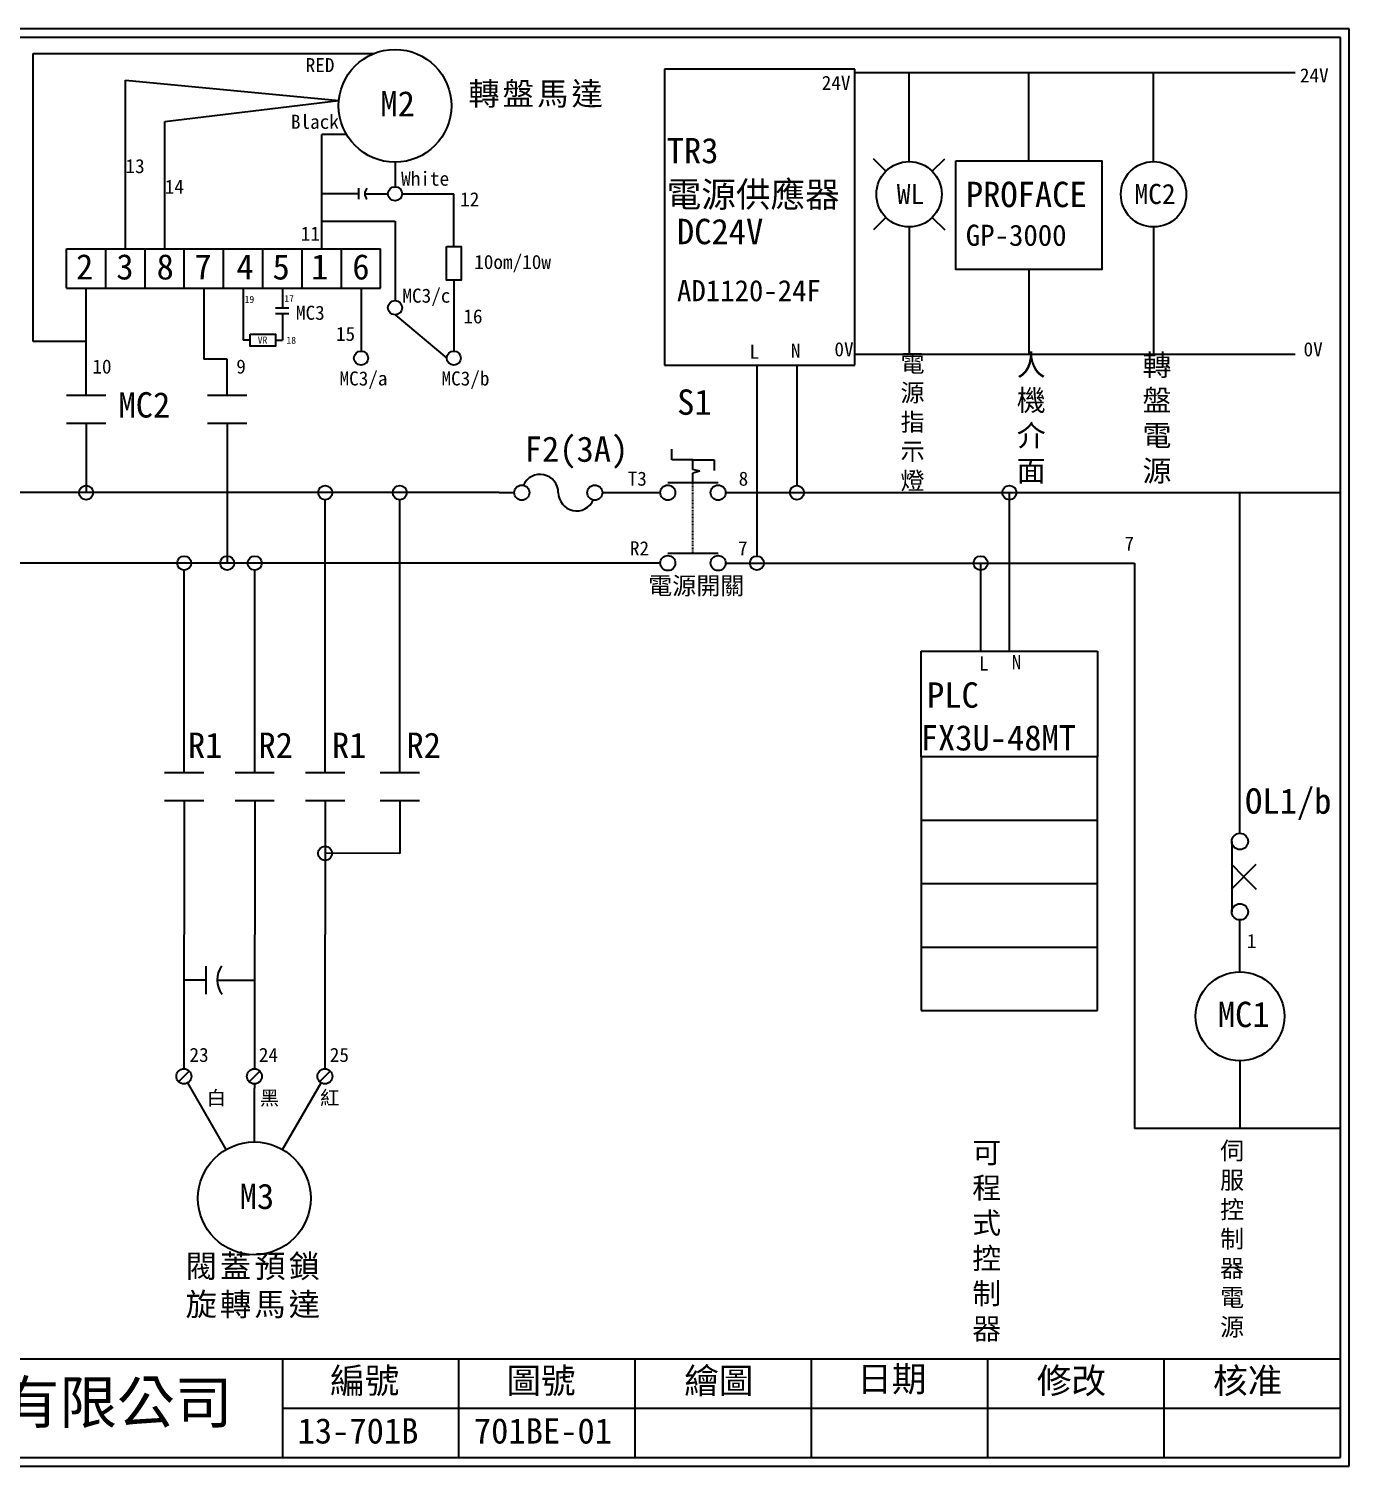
# Model space of a CAD drawing. Extents: x 10 to 297, y 3 to 207.
# Drawn here: x 109.7 to 297, y 3 to 207 of the extents above; entities that cross this region are included whole.
import ezdxf
from ezdxf.enums import TextEntityAlignment as Align

# ---------------------------------------------------------------- set-up
doc = ezdxf.new("R2010")
doc.units = 0
doc.linetypes.add('DASHED', pattern=[0.2, 0.1, -0.1])
doc.layers.get('0').update_dxf_attribs({"linetype": 'CONTINUOUS'})
for name, color, linetype in [('7', 7, 'CONTINUOUS'), ('圖框層', 7, 'CONTINUOUS'), ('標尺寸層', 3, 'CONTINUOUS')]:
    doc.layers.add(name, color=color, linetype=linetype)
doc.styles.add('CNS', font='romanc.shx', dxfattribs={"bigfont": 'chineset.shx'})
doc.styles.add('STSL', font='KAIU.TTF')
doc.styles.add('標楷體', font='KAIU.TTF')

# ---------------------------------------------------------------- blocks, each defined once
blk = doc.blocks.new('FUSE')
at = {"color": 7}
for p, q in [((0, 0), (2.14, 0)), ((14.64, 0), (16.78, 0))]:
    blk.add_line(p, q, dxfattribs=at)
for centre in [(3.21, 0), (13.56, 0)]:
    blk.add_circle(centre, 1.07)
for centre, start, end in [((5.8, 0), 0, 156.116), ((10.98, 0), 180, 336.116)]:
    blk.add_arc(centre, 2.59, start, end, dxfattribs=at)

msp = doc.modelspace()

# ---------------------------------------------------------------- linework, layer by layer
for p, q in [((226.89, 201.23), (199.89, 201.23)), ((199.89, 201.23), (199.89, 159.23)), ((226.89, 159.23), (226.89, 201.23)), ((289.32, 200.7), (226.89, 200.7)), ((234.58, 192.02), (234.58, 200.7)), ((269.25, 192.02), (269.25, 200.7)), ((234.58, 188.12), (234.58, 192.02)), ((269.25, 188.12), (269.25, 192.02)), ((231.3, 186.76), (229.53, 188.53)), ((237.86, 186.76), (239.63, 188.53)), ((231.3, 180.2), (229.53, 178.43)), ((237.86, 180.2), (239.63, 178.43)), ((234.58, 178.84), (234.58, 174.89)), ((269.25, 178.84), (269.25, 174.89)), ((234.58, 174.89), (234.58, 160.75)), ((269.25, 174.89), (269.25, 160.75)), ((199.89, 159.23), (222.89, 159.23)), ((213, 159.23), (213, 132.15)), ((218.67, 159.23), (218.67, 142.15)), ((222.89, 159.23), (226.89, 159.23)), ((289.32, 160.75), (226.89, 160.75)), ((200.93, 145.8), (200.93, 147.3)), ((203.93, 145.8), (200.93, 145.8)), ((203.93, 145.8), (206.93, 145.8)), ((206.93, 145.8), (206.93, 144.3)), ((204.93, 144.19), (203.93, 144.45)), ((204.93, 144.19), (203.93, 143.92)), ((176.45, 141.15), (84.13, 141.15)), ((191.08, 141.15), (199.29, 141.15)), ((193.22, 141.15), (199.29, 141.15)), ((208.57, 141.15), (295.75, 141.15)), ((248.8, 118.67), (248.8, 141.15)), ((281.5, 92.81), (281.5, 141.15)), ((151.78, 101.42), (151.78, 140.15)), ((162.35, 101.42), (162.35, 140.15)), ((199.29, 131.15), (84.13, 131.15)), ((208.57, 131.15), (266.53, 131.15)), ((131.78, 101.42), (131.78, 130.15)), ((141.78, 101.42), (141.78, 130.15)), ((236.3, 118.67), (261.3, 118.67)), ((236.3, 103.67), (236.3, 118.67)), ((261.3, 118.67), (261.3, 103.67)), ((261.3, 103.67), (236.3, 103.67)), ((236.3, 103.67), (236.3, 94.67)), ((261.3, 94.67), (261.3, 103.67)), ((131.78, 97.45), (131.74, 59.39)), ((141.78, 97.45), (141.74, 59.39)), ((151.78, 97.45), (151.74, 59.39)), ((162.35, 97.45), (162.35, 89.96)), ((236.3, 94.67), (261.3, 94.67)), ((236.3, 94.67), (236.3, 85.67)), ((261.3, 85.67), (261.3, 94.67)), ((162.35, 89.96), (151.77, 89.97)), ((151.77, 89.97), (151.77, 89.97)), ((280.35, 91.66), (280.35, 81.66)), ((280.29, 84.87), (283.82, 88.41)), ((282.05, 86.64), (280.29, 88.41)), ((236.3, 85.67), (261.3, 85.67)), ((236.3, 85.67), (236.3, 76.67)), ((261.3, 76.67), (261.3, 85.67)), ((282.05, 86.64), (283.82, 84.87)), ((281.5, 73.14), (281.5, 80.51)), ((236.3, 76.67), (261.3, 76.67)), ((236.3, 76.67), (236.3, 67.67)), ((261.3, 67.67), (261.3, 76.67)), ((134.9, 69.98), (134.9, 73.98)), ((134.9, 71.98), (131.75, 71.98)), ((136.45, 71.98), (141.74, 71.98)), ((236.3, 67.67), (261.3, 67.67)), ((281.5, 60.54), (281.5, 50.94)), ((132.5, 59.08), (130.99, 57.56)), ((137.73, 47.95), (132.28, 57.39)), ((142.5, 59.08), (140.99, 57.56)), ((141.73, 57.25), (141.73, 56.66)), ((145.73, 47.95), (151.19, 57.4)), ((152.5, 59.08), (150.99, 57.56)), ((141.73, 49.02), (141.73, 56.66))]:
    msp.add_line(p, q)
for centre, radius in [((161.68, 196.04), 8), ((234.58, 183.48), 4.64), ((269.25, 183.48), 4.64), ((117.88, 141.15), 1), ((151.78, 141.15), 1), ((162.35, 141.15), 1), ((218.67, 141.15), 1), ((131.78, 131.15), 1), ((137.88, 131.15), 1), ((141.78, 131.15), 1), ((213, 131.15), 1), ((151.77, 89.97), 1), ((281.5, 66.84), 6.3), ((131.74, 58.32), 1.07), ((141.74, 58.32), 1.07), ((151.74, 58.32), 1.07), ((141.73, 41.02), 8)]:
    msp.add_circle(centre, radius)
msp.add_arc((139.68, 71.98), 3.23, 141.7755, 218.4018)
at = {"layer": '7'}
for p, q in [((203.93, 144.45), (203.93, 145.8)), ((203.93, 142.58), (203.93, 143.92)), ((200.36, 142.58), (207.5, 142.58)), ((200.36, 132.58), (207.5, 132.58))]:
    msp.add_line(p, q, dxfattribs=at)
at = {"layer": '7', "linetype": 'DASHED'}
msp.add_line((203.93, 132.58), (203.93, 142.58), dxfattribs=at)
at = {"layer": '7'}
for centre in [(200.36, 141.15), (207.5, 141.15), (200.36, 131.15), (207.5, 131.15)]:
    msp.add_circle(centre, 1.07, dxfattribs=at)
at = {"layer": '圖框層', "color": 7}
for p, q in [((297, 206.97), (10, 206.97)), ((297, 3), (297, 206.97)), ((295.75, 205.72), (11.25, 205.72)), ((295.75, 4.25), (295.75, 205.72)), ((11.25, 18.25), (295.75, 18.25)), ((145.75, 4.25), (145.75, 18.25)), ((170.75, 4.25), (170.75, 18.25)), ((195.75, 4.25), (195.75, 18.25)), ((220.75, 4.25), (220.75, 18.25)), ((245.75, 4.25), (245.75, 18.25)), ((270.75, 4.25), (270.75, 18.25)), ((145.75, 11.25), (295.75, 11.25)), ((11.25, 4.25), (295.75, 4.25)), ((10, 3), (297, 3))]:
    msp.add_line(p, q, dxfattribs=at)
at = {"layer": '標尺寸層', "color": 7}
for p, q in [((110.36, 162.58), (110.36, 203.48)), ((110.36, 203.48), (158.74, 203.48)), ((251.56, 188.23), (251.56, 200.7)), ((123.45, 175.75), (123.45, 199.69)), ((123.45, 199.69), (153.72, 196.8)), ((129.02, 193.82), (153.72, 196.8)), ((129.02, 175.75), (129.02, 193.82)), ((154.78, 191.96), (151.29, 191.96)), ((151.29, 175.75), (151.29, 191.96)), ((161.68, 188.04), (161.68, 184.55)), ((156.5, 184.34), (156.5, 182.77)), ((156.5, 183.55), (151.29, 183.55)), ((157.4, 183.55), (160.68, 183.55)), ((162.68, 183.55), (170.01, 183.55)), ((170.01, 176.08), (170.01, 183.55)), ((151.32, 179.67), (161.68, 179.67)), ((161.68, 179.67), (161.68, 168.39)), ((115.1, 170.18), (115.1, 175.75)), ((115.1, 175.75), (120.67, 175.75)), ((120.67, 170.18), (120.67, 175.75)), ((120.67, 170.18), (120.67, 175.75)), ((120.67, 175.75), (126.24, 175.75)), ((126.24, 170.18), (126.24, 175.75)), ((126.24, 170.18), (126.24, 175.75)), ((126.24, 175.75), (131.8, 175.75)), ((131.8, 170.18), (131.8, 175.75)), ((131.8, 170.18), (131.8, 175.75)), ((131.8, 175.75), (137.37, 175.75)), ((137.37, 170.18), (137.37, 175.75)), ((137.37, 170.18), (137.37, 175.75)), ((137.37, 175.75), (142.94, 175.75)), ((142.94, 170.18), (142.94, 175.75)), ((142.94, 170.18), (142.94, 175.75)), ((142.94, 175.75), (148.51, 175.75)), ((148.51, 170.18), (148.51, 175.75)), ((148.51, 170.18), (148.51, 175.75)), ((148.51, 175.75), (154.08, 175.75)), ((154.08, 170.18), (154.08, 175.75)), ((154.08, 170.18), (154.08, 175.75)), ((154.08, 175.75), (159.64, 175.75)), ((159.64, 170.18), (159.64, 175.75)), ((251.56, 172.79), (251.56, 160.75)), ((115.1, 170.18), (120.67, 170.18)), ((117.88, 154.97), (117.88, 170.18)), ((120.67, 170.18), (126.24, 170.18)), ((126.24, 170.18), (131.8, 170.18)), ((131.8, 170.18), (137.37, 170.18)), ((134.59, 170.18), (134.59, 160.1)), ((137.37, 170.18), (142.94, 170.18)), ((140.16, 170.18), (140.16, 162.78)), ((142.94, 170.18), (148.51, 170.18)), ((145.72, 170.18), (145.72, 167.39)), ((148.51, 170.18), (154.08, 170.18)), ((154.08, 170.18), (159.64, 170.18)), ((156.86, 170.18), (156.86, 161.24)), ((170.01, 171.31), (170.01, 161.24)), ((144.74, 167.39), (146.63, 167.39)), ((144.74, 166.56), (146.63, 166.56)), ((145.72, 166.56), (145.72, 162.78)), ((161.68, 166.39), (169.01, 160.24)), ((117.88, 162.58), (110.36, 162.58)), ((141.12, 162.78), (140.16, 162.78)), ((144.74, 162.78), (145.72, 162.78)), ((137.88, 160.1), (134.59, 160.1)), ((137.88, 154.97), (137.88, 160.1)), ((115.1, 154.97), (120.67, 154.97)), ((135.1, 154.97), (140.67, 154.97)), ((115.1, 151), (120.67, 151)), ((117.88, 151), (117.88, 141.15)), ((135.1, 151), (140.67, 151)), ((137.88, 151), (137.88, 131.15)), ((244.73, 131.18), (244.73, 118.66)), ((266.53, 131.15), (266.53, 50.94)), ((129, 101.42), (134.56, 101.42)), ((139, 101.42), (144.56, 101.42)), ((149, 101.42), (154.56, 101.42)), ((159.57, 101.42), (165.14, 101.42)), ((129, 97.45), (134.56, 97.45)), ((139, 97.45), (144.56, 97.45)), ((149, 97.45), (154.56, 97.45)), ((159.57, 97.45), (165.14, 97.45)), ((295.75, 50.94), (266.53, 50.94))]:
    msp.add_line(p, q, dxfattribs=at)
for points in [[(241.21, 188.23), (261.91, 188.23), (261.91, 172.79), (241.21, 172.79)], [(168.99, 176.08), (171.04, 176.08), (171.04, 171.31), (168.99, 171.31)], [(141.12, 163.64), (144.74, 163.64), (144.74, 161.91), (141.12, 161.91)]]:
    msp.add_lwpolyline(points, close=True, dxfattribs=at)
for centre, radius in [((161.68, 183.55), 1), ((161.68, 167.39), 1), ((156.86, 160.24), 1), ((170.01, 160.24), 1), ((248.8, 141.15), 1), ((244.73, 131.15), 1), ((281.5, 91.66), 1.15), ((281.5, 81.66), 1.15)]:
    msp.add_circle(centre, radius, dxfattribs=at)
msp.add_arc((158.59, 183.55), 1.19, 138.7324, 221.2676, dxfattribs=at)

# ---------------------------------------------------------------- block references
at = {"color": 7}
msp.add_blockref('FUSE', (176.45, 141.15), dxfattribs=at)

# ---------------------------------------------------------------- texts
for s, p in [('WL', (234.78, 183.53)), ('MC2', (269.46, 183.53))]:
    msp.add_text(s, height=2.856, dxfattribs=at).set_placement(p, align=Align.MIDDLE_CENTER)
at = {"color": 0, "char_height": 3.25, "attachment_point": 2, "style": '標楷體'}
for s, insert, width in [('{\\T1.1;轉盤馬達}', (181.83, 199.37), 24.1454), ('{\\T1.1;閥蓋預鎖\\P旋轉馬達}', (141.73, 33.02), 30.8091)]:
    msp.add_mtext(s, dxfattribs=dict(at, insert=insert, width=width))
at = {"layer": '圖框層', "color": 4, "style": 'STSL'}
for s, height, p in [('RED', 2, (149.01, 200.81)), ('24V', 2, (222.19, 198.29)), ('24V', 2, (290, 199.35)), ('M2', 3.6, (159.6, 194.52)), ('Black', 2, (146.92, 192.77)), ('TR3', 3.6, (200.2, 187.88)), ('13', 2, (123.45, 186.48)), ('White', 2, (162.55, 184.7)), ('電源供應器', 3.6, (200.2, 181.66)), ('14', 2, (129.02, 183.55)), ('12', 2, (170.92, 181.77)), ('PROFACE', 3.6, (242.63, 181.66)), ('DC24V', 3.6, (201.66, 176.4)), ('11', 2, (148.31, 176.89)), ('GP-3000', 3, (242.63, 176.17)), ('2', 3.6, (116.44, 171.39)), ('3', 3.6, (122.16, 171.39)), ('8', 3.6, (127.87, 171.39)), ('7', 3.6, (133.23, 171.39)), ('4', 3.6, (139.19, 171.39)), ('5', 3.6, (144.31, 171.39)), ('1', 3.6, (149.78, 171.39)), ('6', 3.6, (155.62, 171.39)), ('10om/10w', 2, (172.91, 172.88)), ('MC3/c', 2, (162.73, 168.1)), ('AD1120-24F', 3, (201.67, 168.31)), ('19', 1, (140.35, 168.07)), ('17', 1, (145.99, 168.18)), ('MC3', 2, (147.63, 165.67)), ('16', 2, (171.37, 165.16)), ('VR', 1, (142.21, 162.3)), ('18', 1, (146.29, 162.27)), ('15', 2, (153.3, 162.68)), ('L', 2, (211.95, 160.14)), ('N', 2, (217.82, 160.29)), ('0V', 2, (223.99, 160.49)), ('0V', 2, (290.52, 160.49)), ('10', 2, (118.76, 158.04)), ('9', 2, (139.17, 158.04)), ('MC3/a', 2, (153.81, 156.35)), ('MC3/b', 2, (168.27, 156.35)), ('MC2', 3.6, (122.46, 151.8)), ('S1', 3.6, (201.69, 152.19)), ('F2(3A)', 3.6, (180.07, 145.52)), ('T3', 2, (194.67, 142.13)), ('8', 2, (210.41, 142.13)), ('7', 2, (265.13, 132.93)), ('R2', 2, (194.99, 132.25)), ('7', 2, (210.32, 132.25)), ('L', 2, (244.5, 115.91)), ('N', 2, (249.14, 116.09)), ('PLC', 3.6, (237.12, 110.63)), ('FX3U-48MT', 3.6, (236.23, 104.56)), ('R1', 3.6, (132.31, 103.51)), ('R2', 3.6, (142.31, 103.51)), ('R1', 3.6, (152.73, 103.51)), ('R2', 3.6, (163.3, 103.51)), ('OL1/b', 3.6, (282.23, 95.59)), ('1', 2, (282.48, 76.53)), ('MC1', 3.6, (278.36, 65.31)), ('23', 2, (132.53, 60.37)), ('24', 2, (142.37, 60.37)), ('25', 2, (152.43, 60.37)), ('白', 2, (134.97, 54.26)), ('黑', 2, (142.52, 54.26)), ('紅', 2, (151.05, 54.26)), ('M3', 3.6, (139.65, 39.5)), ('編號', 3.6, (152.47, 13.34)), ('圖號', 3.6, (177.47, 13.34)), ('繪圖', 3.6, (202.69, 13.34)), ('日期', 3.6, (227.22, 13.59)), ('修改', 3.6, (252.69, 13.34)), ('核准', 3.6, (277.69, 13.34)), ('泓陞自動化科技有限公司', 6, (48.6, 9.08)), ('13-701B', 3.6, (147.86, 6.22)), ('701BE-01', 3.6, (172.86, 6.22))]:
    msp.add_text(s, height=height, dxfattribs=at).set_placement(p)
at = {"layer": '標尺寸層', "color": 7, "attachment_point": 1, "style": 'CNS'}
for s, insert, char_height, width in [('{\\fDFKai-SB|b0|i0|c136|p65;人機介面}', (249.86, 160.75), 3, 4.1392), ('{\\fDFKai-SB|b0|i0|c136|p65;轉盤電源}', (267.69, 160.75), 3, 4.1392), ('{\\fDFKai-SB|b0|i0|c136|p65;電\\P源指示燈}', (233.37, 160.75), 2.5, 4.1392), ('{\\fDFKai-SB|b0|i0|c136|p65;電源開關}', (197.58, 129.19), 2.5, 14.0847), ('{\\fDFKai-SB|b0|i0|c136|p65;可程式控制器}', (243.54, 49.02), 3, 5.4243), ('{\\fDFKai-SB|b0|i0|c136|p65;伺服控制器電源}', (278.69, 49.02), 2.5, 5.4243)]:
    msp.add_mtext(s, dxfattribs=dict(at, insert=insert, char_height=char_height, width=width))

doc.saveas('drawing.dxf')
